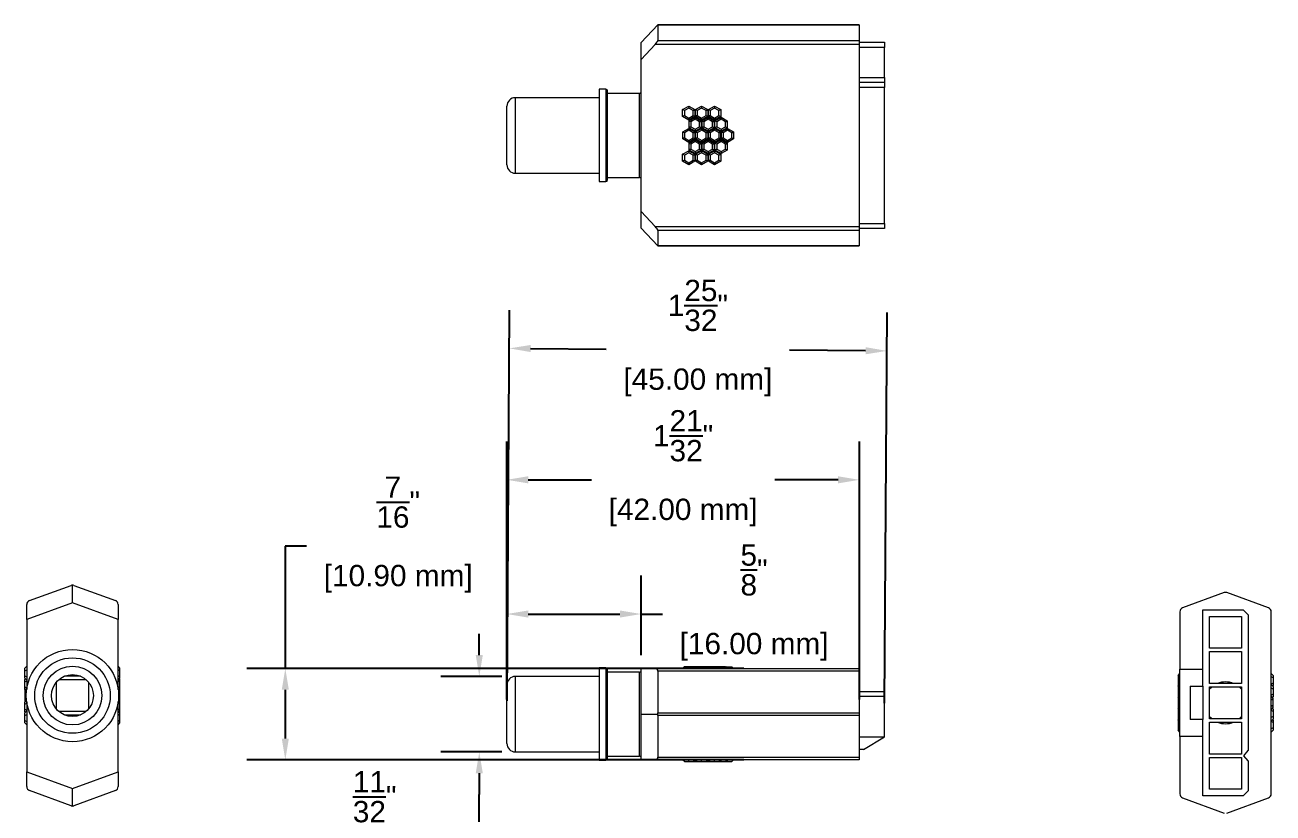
# Model space of a CAD drawing. Header units: inches. Extents: x -0.3 to 5.56, y 1.13 to 7.07.
# Drawn here: x -0.3 to 5.56, y 3.37 to 7.07 of the extents above; entities that cross this region are included whole.
import ezdxf

# ---------------------------------------------------------------- set-up
doc = ezdxf.new("R2010")
doc.units = ezdxf.units.IN
doc.header["$MEASUREMENT"] = 0
doc.layers.get('Defpoints').update_dxf_attribs({"color": 1})
doc.styles.get("Standard").update_dxf_attribs({"font": 'Arial.ttf'})
doc.dimstyles.new('.1 DIM', dxfattribs={"dimscale": 0, "dimtxt": 0.1, "dimasz": 0.1, "dimexe": 0.18, "dimexo": 0.0625, "dimgap": 0.09, "dimtad": 0, "dimtih": 1, "dimtoh": 1, "dimdec": 5, "dimzin": 0, "dimdsep": 46, "dimlunit": 4, "dimtxsty": 'Standard', "dimcen": 0.09, "dimadec": 0, "dimazin": 0, "dimtfac": 1, "dimtdec": 5, "dimtofl": 0, "dimtmove": 0, "dimatfit": 3, "dimfxl": 1, "dimtolj": 1, "dimtzin": 0, "dimarcsym": 0})

# ---------------------------------------------------------------- blocks, each defined once
blk = doc.blocks.new('*D18')
at = {"layer": 'Defpoints', "color": 0, "lineweight": -2, "transparency": 16777216}
for p, q in [((1.9646, 3.901), (1.9768, 5.7349)), ((3.7362, 3.8892), (3.7484, 5.7231)), ((2.0756, 5.5542), (2.4305, 5.5519)), ((3.6472, 5.5437), (3.2899, 5.5461))]:
    blk.add_line(p, q, dxfattribs=at)
at = {"layer": 'Defpoints', "color": 0, "transparency": 16777216}
for p in [(3.7472, 5.5431), (1.9641, 3.8385), (3.7358, 3.8267)]:
    blk.add_point(p, dxfattribs=at)
for points in [[(2.0757, 5.5709), (2.0755, 5.5376), (1.9756, 5.5549)], [(3.6473, 5.5604), (3.6471, 5.5271), (3.7472, 5.5431)]]:
    blk.add_solid(points, dxfattribs=at)
at = {"layer": 'Defpoints', "color": 0, "transparency": 16777216, "char_height": 0.1, "attachment_point": 5}
for s, insert in [('\\A1;1{\\H1x;\\S25/32;}"', (2.8602, 5.7566)), ('\\A1;[45.00 mm]', (2.8602, 5.3954))]:
    blk.add_mtext(s, dxfattribs=dict(at, insert=insert))
blk = doc.blocks.new('*D19')
at = {"layer": 'Defpoints', "color": 0, "lineweight": -2, "transparency": 16777216}
for p, q in [((1.9641, 3.9078), (1.9641, 5.1181)), ((3.6177, 3.9078), (3.6177, 5.1181)), ((2.0641, 4.9381), (2.3612, 4.9381)), ((3.5177, 4.9381), (3.2206, 4.9381))]:
    blk.add_line(p, q, dxfattribs=at)
at = {"layer": 'Defpoints', "color": 0, "transparency": 16777216}
for p in [(1.9641, 4.9381), (1.9641, 3.8453), (3.6177, 3.8453)]:
    blk.add_point(p, dxfattribs=at)
for points in [[(2.0641, 4.9548), (2.0641, 4.9214), (1.9641, 4.9381)], [(3.5177, 4.9548), (3.5177, 4.9214), (3.6177, 4.9381)]]:
    blk.add_solid(points, dxfattribs=at)
at = {"layer": 'Defpoints', "color": 0, "transparency": 16777216, "char_height": 0.1, "attachment_point": 5}
for s, insert in [('\\A1;1{\\H1x;\\S21/32;}"', (2.7909, 5.1451)), ('\\A1;[42.00 mm]', (2.7909, 4.7845))]:
    blk.add_mtext(s, dxfattribs=dict(at, insert=insert))
blk = doc.blocks.new('*D20')
at = {"layer": 'Defpoints', "color": 0, "lineweight": -2, "transparency": 16777216}
for p, q in [((1.9641, 4.1156), (1.9641, 4.4883)), ((2.5941, 4.1156), (2.5941, 4.4883)), ((2.0641, 4.3083), (2.4941, 4.3083)), ((2.5941, 4.3083), (2.6941, 4.3083))]:
    blk.add_line(p, q, dxfattribs=at)
at = {"layer": 'Defpoints', "color": 0, "transparency": 16777216}
for p in [(1.9641, 4.3083), (1.9641, 4.0531), (2.5941, 4.0531)]:
    blk.add_point(p, dxfattribs=at)
for points in [[(2.0641, 4.325), (2.0641, 4.2916), (1.9641, 4.3083)], [(2.4941, 4.325), (2.4941, 4.2916), (2.5941, 4.3083)]]:
    blk.add_solid(points, dxfattribs=at)
at = {"layer": 'Defpoints', "color": 0, "transparency": 16777216, "char_height": 0.1, "attachment_point": 5}
for s, insert in [('\\A1;{\\H1x;\\S5/8;}"', (3.1238, 4.5152)), ('\\A1;[16.00 mm]', (3.1238, 4.1546))]:
    blk.add_mtext(s, dxfattribs=dict(at, insert=insert))
blk = doc.blocks.new('*D21')
at = {"layer": 'Defpoints', "color": 0, "lineweight": -2, "transparency": 16777216}
for p, q in [((1.0244, 4.6274), (0.9244, 4.6274)), ((0.9244, 4.6274), (0.9244, 4.0531)), ((3.0763, 4.0531), (0.7444, 4.0531)), ((0.9244, 3.9531), (0.9244, 3.7239)), ((3.0763, 3.6239), (0.7444, 3.6239))]:
    blk.add_line(p, q, dxfattribs=at)
at = {"layer": 'Defpoints', "color": 0, "transparency": 16777216}
for p in [(3.1388, 4.0531), (0.9244, 3.6239), (3.1388, 3.6239)]:
    blk.add_point(p, dxfattribs=at)
for points in [[(0.9077, 3.9531), (0.941, 3.9531), (0.9244, 4.0531)], [(0.9077, 3.7239), (0.941, 3.7239), (0.9244, 3.6239)]]:
    blk.add_solid(points, dxfattribs=at)
at = {"layer": 'Defpoints', "color": 0, "transparency": 16777216, "char_height": 0.1, "attachment_point": 5}
for s, insert in [('\\A1;{\\H1x;\\S7/16;}"', (1.4541, 4.8336)), ('\\A1;[10.90 mm]', (1.4541, 4.4737))]:
    blk.add_mtext(s, dxfattribs=dict(at, insert=insert))
blk = doc.blocks.new('*D22')
at = {"layer": 'Defpoints', "color": 0, "lineweight": -2, "transparency": 16777216}
for p, q in [((1.8345, 4.1157), (1.8345, 4.2157)), ((1.941, 4.0157), (1.6545, 4.0157)), ((1.941, 3.6613), (1.6545, 3.6613)), ((1.8345, 3.5613), (1.8345, 3.4613)), ((1.8345, 3.2441), (1.8345, 3.4613)), ((1.7345, 3.2441), (1.8345, 3.2441))]:
    blk.add_line(p, q, dxfattribs=at)
at = {"layer": 'Defpoints', "color": 0, "transparency": 16777216}
for p in [(2.0035, 4.0157), (1.8345, 3.6613), (2.0035, 3.6613)]:
    blk.add_point(p, dxfattribs=at)
for points in [[(1.8178, 4.1157), (1.8512, 4.1157), (1.8345, 4.0157)], [(1.8178, 3.5613), (1.8512, 3.5613), (1.8345, 3.6613)]]:
    blk.add_solid(points, dxfattribs=at)
at = {"layer": 'Defpoints', "color": 0, "transparency": 16777216, "char_height": 0.1, "attachment_point": 5}
for s, insert in [('\\A1;{\\H1x;\\S11/32;}"', (1.3437, 3.451)), ('\\A1;[9.00 mm]', (1.3437, 3.0904))]:
    blk.add_mtext(s, dxfattribs=dict(at, insert=insert))

msp = doc.modelspace()

# ---------------------------------------------------------------- linework, layer by layer
at = {"color": 7, "linetype": 'Continuous', "lineweight": 15}
for p, q in [((2.671597, 7.072673), (2.594062, 6.990082)), ((3.617682, 7.072673), (2.671597, 7.072673)), ((2.672802, 7.071468), (2.672802, 6.999952)), ((3.617682, 7.071468), (2.672802, 7.071468)), ((3.617682, 7.072673), (3.617682, 7.071468)), ((3.617682, 7.071468), (3.617682, 6.999952)), ((2.594062, 6.911342), (2.594062, 6.990082)), ((2.659898, 6.981472), (2.594062, 6.911342)), ((3.617682, 6.981472), (2.659898, 6.981472)), ((2.672802, 6.999952), (3.617682, 6.999952)), ((3.617682, 6.999952), (3.617682, 6.981472)), ((3.617682, 6.99128), (3.735792, 6.99128)), ((3.617682, 6.981472), (3.617682, 6.127073)), ((3.735792, 6.99128), (3.735792, 6.967658)), ((2.594062, 6.197203), (2.594062, 6.911342)), ((3.735792, 6.967658), (3.617682, 6.967658)), ((3.735792, 6.825926), (3.735792, 6.967658)), ((3.617682, 6.825926), (3.735792, 6.825926)), ((3.735792, 6.802304), (3.617682, 6.802304)), ((3.735792, 6.825926), (3.735792, 6.802304)), ((3.735792, 6.802304), (3.735792, 6.778682)), ((2.428708, 6.770808), (2.397212, 6.770808)), ((2.397212, 6.770808), (2.397212, 6.337738)), ((2.586188, 6.751123), (2.436582, 6.751123)), ((3.735792, 6.778682), (3.617682, 6.778682)), ((3.735792, 6.140888), (3.735792, 6.778682)), ((1.964142, 6.416478), (1.964142, 6.692068)), ((2.397212, 6.731438), (2.003512, 6.731438)), ((2.788634, 6.67554), (2.817289, 6.692084)), ((2.817289, 6.682635), (2.796817, 6.670816)), ((2.817289, 6.692084), (2.817289, 6.682635)), ((2.817289, 6.692084), (2.845943, 6.67554)), ((2.83776, 6.670816), (2.817289, 6.682635)), ((2.849264, 6.67554), (2.877918, 6.692084)), ((2.877918, 6.682635), (2.857447, 6.670816)), ((2.877918, 6.692084), (2.877918, 6.682635)), ((2.877918, 6.692084), (2.906572, 6.67554)), ((2.89839, 6.670816), (2.877918, 6.682635)), ((2.909894, 6.67554), (2.938548, 6.692084)), ((2.938548, 6.682635), (2.918077, 6.670816)), ((2.938548, 6.692084), (2.938548, 6.682635)), ((2.938548, 6.692084), (2.967202, 6.67554)), ((2.959019, 6.670816), (2.938548, 6.682635)), ((2.796817, 6.670816), (2.788634, 6.67554)), ((2.788634, 6.642453), (2.788634, 6.67554)), ((2.796817, 6.647178), (2.788634, 6.642453)), ((2.817289, 6.62591), (2.788634, 6.642453)), ((2.796817, 6.670816), (2.796817, 6.647178)), ((2.796817, 6.647178), (2.817289, 6.635359)), ((2.817289, 6.635359), (2.83776, 6.647178)), ((2.845943, 6.642453), (2.817289, 6.62591)), ((2.817289, 6.635359), (2.817289, 6.62591)), ((2.818964, 6.623196), (2.847648, 6.639757)), ((2.827212, 6.618434), (2.818964, 6.623196)), ((2.818964, 6.590074), (2.818964, 6.623196)), ((2.847648, 6.630233), (2.827212, 6.618434)), ((2.827212, 6.618434), (2.827212, 6.594836)), ((2.83776, 6.670816), (2.845943, 6.67554)), ((2.83776, 6.647178), (2.83776, 6.670816)), ((2.83776, 6.647178), (2.845943, 6.642453)), ((2.845943, 6.67554), (2.845943, 6.642453)), ((2.847648, 6.639757), (2.847648, 6.630233)), ((2.847648, 6.639757), (2.876333, 6.623196)), ((2.868085, 6.618434), (2.847648, 6.630233)), ((2.857447, 6.670816), (2.849264, 6.67554)), ((2.849264, 6.642453), (2.849264, 6.67554)), ((2.857447, 6.647178), (2.849264, 6.642453)), ((2.877918, 6.62591), (2.849264, 6.642453)), ((2.857447, 6.670816), (2.857447, 6.647178)), ((2.857447, 6.647178), (2.877918, 6.635359)), ((2.868085, 6.618434), (2.876333, 6.623196)), ((2.868085, 6.594836), (2.868085, 6.618434)), ((2.876333, 6.623196), (2.876333, 6.590074)), ((2.877918, 6.635359), (2.89839, 6.647178)), ((2.906572, 6.642453), (2.877918, 6.62591)), ((2.877918, 6.635359), (2.877918, 6.62591)), ((2.879594, 6.623196), (2.908278, 6.639757)), ((2.887841, 6.618434), (2.879594, 6.623196)), ((2.879594, 6.590074), (2.879594, 6.623196)), ((2.908278, 6.630233), (2.887841, 6.618434)), ((2.887841, 6.618434), (2.887841, 6.594836)), ((2.89839, 6.670816), (2.906572, 6.67554)), ((2.89839, 6.647178), (2.89839, 6.670816)), ((2.89839, 6.647178), (2.906572, 6.642453)), ((2.906572, 6.67554), (2.906572, 6.642453)), ((2.908278, 6.639757), (2.908278, 6.630233)), ((2.908278, 6.639757), (2.936963, 6.623196)), ((2.928715, 6.618434), (2.908278, 6.630233)), ((2.918077, 6.670816), (2.909894, 6.67554)), ((2.909894, 6.642453), (2.909894, 6.67554)), ((2.918077, 6.647178), (2.909894, 6.642453)), ((2.938548, 6.62591), (2.909894, 6.642453)), ((2.918077, 6.670816), (2.918077, 6.647178)), ((2.918077, 6.647178), (2.938548, 6.635359)), ((2.928715, 6.618434), (2.936963, 6.623196)), ((2.928715, 6.594836), (2.928715, 6.618434)), ((2.936963, 6.623196), (2.936963, 6.590074)), ((2.938548, 6.635359), (2.959019, 6.647178)), ((2.967202, 6.642453), (2.938548, 6.62591)), ((2.938548, 6.635359), (2.938548, 6.62591)), ((2.940224, 6.623196), (2.968908, 6.639757)), ((2.948471, 6.618434), (2.940224, 6.623196)), ((2.940224, 6.590074), (2.940224, 6.623196)), ((2.968908, 6.630233), (2.948471, 6.618434)), ((2.948471, 6.618434), (2.948471, 6.594836)), ((2.959019, 6.670816), (2.967202, 6.67554)), ((2.959019, 6.647178), (2.959019, 6.670816)), ((2.959019, 6.647178), (2.967202, 6.642453)), ((2.967202, 6.67554), (2.967202, 6.642453)), ((2.968908, 6.639757), (2.968908, 6.630233)), ((2.968908, 6.639757), (2.997592, 6.623196)), ((2.989345, 6.618434), (2.968908, 6.630233)), ((2.989345, 6.618434), (2.997592, 6.623196)), ((2.989345, 6.594836), (2.989345, 6.618434)), ((2.997592, 6.623196), (2.997592, 6.590074)), ((2.788892, 6.570703), (2.81735, 6.587133)), ((2.796654, 6.566222), (2.788892, 6.570703)), ((2.788892, 6.537843), (2.788892, 6.570703)), ((2.81735, 6.57817), (2.796654, 6.566222)), ((2.796654, 6.566222), (2.796654, 6.542324)), ((2.81735, 6.587133), (2.81735, 6.57817)), ((2.81735, 6.587133), (2.845808, 6.570703)), ((2.838046, 6.566222), (2.81735, 6.57817)), ((2.827212, 6.594836), (2.818964, 6.590074)), ((2.847648, 6.573513), (2.818964, 6.590074)), ((2.827212, 6.594836), (2.847648, 6.583037)), ((2.838046, 6.566222), (2.845808, 6.570703)), ((2.838046, 6.542324), (2.838046, 6.566222)), ((2.845808, 6.570703), (2.845808, 6.537843)), ((2.847648, 6.583037), (2.868085, 6.594836)), ((2.876333, 6.590074), (2.847648, 6.573513)), ((2.847648, 6.583037), (2.847648, 6.573513)), ((2.849522, 6.570703), (2.877979, 6.587133)), ((2.857284, 6.566222), (2.849522, 6.570703)), ((2.849522, 6.537843), (2.849522, 6.570703)), ((2.877979, 6.57817), (2.857284, 6.566222)), ((2.857284, 6.566222), (2.857284, 6.542324)), ((2.868085, 6.594836), (2.876333, 6.590074)), ((2.877979, 6.587133), (2.877979, 6.57817)), ((2.877979, 6.587133), (2.906437, 6.570703)), ((2.898675, 6.566222), (2.877979, 6.57817)), ((2.887841, 6.594836), (2.879594, 6.590074)), ((2.908278, 6.573513), (2.879594, 6.590074)), ((2.887841, 6.594836), (2.908278, 6.583037)), ((2.898675, 6.566222), (2.906437, 6.570703)), ((2.898675, 6.542324), (2.898675, 6.566222)), ((2.906437, 6.570703), (2.906437, 6.537843)), ((2.908278, 6.583037), (2.928715, 6.594836)), ((2.936963, 6.590074), (2.908278, 6.573513)), ((2.908278, 6.583037), (2.908278, 6.573513)), ((2.910151, 6.570703), (2.938609, 6.587133)), ((2.917913, 6.566222), (2.910151, 6.570703)), ((2.910151, 6.537843), (2.910151, 6.570703)), ((2.938609, 6.57817), (2.917913, 6.566222)), ((2.917913, 6.566222), (2.917913, 6.542324)), ((2.928715, 6.594836), (2.936963, 6.590074)), ((2.938609, 6.587133), (2.938609, 6.57817)), ((2.938609, 6.587133), (2.967067, 6.570703)), ((2.959305, 6.566222), (2.938609, 6.57817)), ((2.948471, 6.594836), (2.940224, 6.590074)), ((2.968908, 6.573513), (2.940224, 6.590074)), ((2.948471, 6.594836), (2.968908, 6.583037)), ((2.959305, 6.566222), (2.967067, 6.570703)), ((2.959305, 6.542324), (2.959305, 6.566222)), ((2.967067, 6.570703), (2.967067, 6.537843)), ((2.968908, 6.583037), (2.989345, 6.594836)), ((2.997592, 6.590074), (2.968908, 6.573513)), ((2.968908, 6.583037), (2.968908, 6.573513)), ((2.970781, 6.570703), (2.999239, 6.587133)), ((2.978543, 6.566222), (2.970781, 6.570703)), ((2.970781, 6.537843), (2.970781, 6.570703)), ((2.999239, 6.57817), (2.978543, 6.566222)), ((2.978543, 6.566222), (2.978543, 6.542324)), ((2.989345, 6.594836), (2.997592, 6.590074)), ((2.999239, 6.587133), (2.999239, 6.57817)), ((2.999239, 6.587133), (3.027697, 6.570703)), ((3.019935, 6.566222), (2.999239, 6.57817)), ((3.019935, 6.566222), (3.027697, 6.570703)), ((3.019935, 6.542324), (3.019935, 6.566222)), ((3.027697, 6.570703), (3.027697, 6.537843)), ((2.796654, 6.542324), (2.788892, 6.537843)), ((2.81735, 6.521412), (2.788892, 6.537843)), ((2.796654, 6.542324), (2.81735, 6.530375)), ((2.81735, 6.530375), (2.838046, 6.542324)), ((2.845808, 6.537843), (2.81735, 6.521412)), ((2.81735, 6.530375), (2.81735, 6.521412)), ((2.818964, 6.518472), (2.847648, 6.535032)), ((2.827212, 6.51371), (2.818964, 6.518472)), ((2.818964, 6.48535), (2.818964, 6.518472)), ((2.847648, 6.525509), (2.827212, 6.51371)), ((2.827212, 6.51371), (2.827212, 6.490111)), ((2.838046, 6.542324), (2.845808, 6.537843)), ((2.847648, 6.535032), (2.847648, 6.525509)), ((2.847648, 6.535032), (2.876333, 6.518472)), ((2.868085, 6.51371), (2.847648, 6.525509)), ((2.857284, 6.542324), (2.849522, 6.537843)), ((2.877979, 6.521412), (2.849522, 6.537843)), ((2.857284, 6.542324), (2.877979, 6.530375)), ((2.868085, 6.51371), (2.876333, 6.518472)), ((2.868085, 6.490111), (2.868085, 6.51371)), ((2.876333, 6.518472), (2.876333, 6.48535)), ((2.877979, 6.530375), (2.898675, 6.542324)), ((2.906437, 6.537843), (2.877979, 6.521412)), ((2.877979, 6.530375), (2.877979, 6.521412)), ((2.879594, 6.518472), (2.908278, 6.535032)), ((2.887841, 6.51371), (2.879594, 6.518472)), ((2.879594, 6.48535), (2.879594, 6.518472)), ((2.908278, 6.525509), (2.887841, 6.51371)), ((2.887841, 6.51371), (2.887841, 6.490111)), ((2.898675, 6.542324), (2.906437, 6.537843)), ((2.908278, 6.535032), (2.908278, 6.525509)), ((2.908278, 6.535032), (2.936963, 6.518472)), ((2.928715, 6.51371), (2.908278, 6.525509)), ((2.917913, 6.542324), (2.910151, 6.537843)), ((2.938609, 6.521412), (2.910151, 6.537843)), ((2.917913, 6.542324), (2.938609, 6.530375)), ((2.928715, 6.51371), (2.936963, 6.518472)), ((2.928715, 6.490111), (2.928715, 6.51371)), ((2.936963, 6.518472), (2.936963, 6.48535)), ((2.938609, 6.530375), (2.959305, 6.542324)), ((2.967067, 6.537843), (2.938609, 6.521412)), ((2.938609, 6.530375), (2.938609, 6.521412)), ((2.940224, 6.518472), (2.968908, 6.535032)), ((2.948471, 6.51371), (2.940224, 6.518472)), ((2.940224, 6.48535), (2.940224, 6.518472)), ((2.968908, 6.525509), (2.948471, 6.51371)), ((2.948471, 6.51371), (2.948471, 6.490111)), ((2.959305, 6.542324), (2.967067, 6.537843)), ((2.968908, 6.535032), (2.968908, 6.525509)), ((2.968908, 6.535032), (2.997592, 6.518472)), ((2.989345, 6.51371), (2.968908, 6.525509)), ((2.978543, 6.542324), (2.970781, 6.537843)), ((2.999239, 6.521412), (2.970781, 6.537843)), ((2.978543, 6.542324), (2.999239, 6.530375)), ((2.989345, 6.51371), (2.997592, 6.518472)), ((2.989345, 6.490111), (2.989345, 6.51371)), ((2.997592, 6.518472), (2.997592, 6.48535)), ((2.999239, 6.530375), (3.019935, 6.542324)), ((3.027697, 6.537843), (2.999239, 6.521412)), ((2.999239, 6.530375), (2.999239, 6.521412)), ((3.019935, 6.542324), (3.027697, 6.537843)), ((2.788634, 6.466092), (2.817289, 6.482636)), ((2.796817, 6.461368), (2.788634, 6.466092)), ((2.788634, 6.433005), (2.788634, 6.466092)), ((2.817289, 6.473187), (2.796817, 6.461368)), ((2.796817, 6.461368), (2.796817, 6.437729)), ((2.817289, 6.482636), (2.817289, 6.473187)), ((2.817289, 6.482636), (2.845943, 6.466092)), ((2.83776, 6.461368), (2.817289, 6.473187)), ((2.827212, 6.490111), (2.818964, 6.48535)), ((2.847648, 6.468789), (2.818964, 6.48535)), ((2.827212, 6.490111), (2.847648, 6.478312)), ((2.83776, 6.461368), (2.845943, 6.466092)), ((2.83776, 6.437729), (2.83776, 6.461368)), ((2.845943, 6.466092), (2.845943, 6.433005)), ((2.847648, 6.478312), (2.868085, 6.490111)), ((2.876333, 6.48535), (2.847648, 6.468789)), ((2.847648, 6.478312), (2.847648, 6.468789)), ((2.849264, 6.466092), (2.877918, 6.482636)), ((2.857447, 6.461368), (2.849264, 6.466092)), ((2.849264, 6.433005), (2.849264, 6.466092)), ((2.877918, 6.473187), (2.857447, 6.461368)), ((2.857447, 6.461368), (2.857447, 6.437729)), ((2.868085, 6.490111), (2.876333, 6.48535)), ((2.877918, 6.482636), (2.877918, 6.473187)), ((2.877918, 6.482636), (2.906572, 6.466092)), ((2.89839, 6.461368), (2.877918, 6.473187)), ((2.887841, 6.490111), (2.879594, 6.48535)), ((2.908278, 6.468789), (2.879594, 6.48535)), ((2.887841, 6.490111), (2.908278, 6.478312)), ((2.89839, 6.461368), (2.906572, 6.466092)), ((2.89839, 6.437729), (2.89839, 6.461368)), ((2.906572, 6.466092), (2.906572, 6.433005)), ((2.908278, 6.478312), (2.928715, 6.490111)), ((2.936963, 6.48535), (2.908278, 6.468789)), ((2.908278, 6.478312), (2.908278, 6.468789)), ((2.909894, 6.466092), (2.938548, 6.482636)), ((2.918077, 6.461368), (2.909894, 6.466092)), ((2.909894, 6.433005), (2.909894, 6.466092)), ((2.938548, 6.473187), (2.918077, 6.461368)), ((2.918077, 6.461368), (2.918077, 6.437729)), ((2.928715, 6.490111), (2.936963, 6.48535)), ((2.938548, 6.482636), (2.938548, 6.473187)), ((2.938548, 6.482636), (2.967202, 6.466092)), ((2.959019, 6.461368), (2.938548, 6.473187)), ((2.948471, 6.490111), (2.940224, 6.48535)), ((2.968908, 6.468789), (2.940224, 6.48535)), ((2.948471, 6.490111), (2.968908, 6.478312)), ((2.959019, 6.461368), (2.967202, 6.466092)), ((2.959019, 6.437729), (2.959019, 6.461368)), ((2.967202, 6.466092), (2.967202, 6.433005)), ((2.968908, 6.478312), (2.989345, 6.490111)), ((2.997592, 6.48535), (2.968908, 6.468789)), ((2.968908, 6.478312), (2.968908, 6.468789)), ((2.989345, 6.490111), (2.997592, 6.48535)), ((2.796817, 6.437729), (2.788634, 6.433005)), ((2.817289, 6.416462), (2.788634, 6.433005)), ((2.796817, 6.437729), (2.817289, 6.42591)), ((2.817289, 6.42591), (2.83776, 6.437729)), ((2.845943, 6.433005), (2.817289, 6.416462)), ((2.817289, 6.42591), (2.817289, 6.416462)), ((2.83776, 6.437729), (2.845943, 6.433005)), ((2.857447, 6.437729), (2.849264, 6.433005)), ((2.877918, 6.416462), (2.849264, 6.433005)), ((2.857447, 6.437729), (2.877918, 6.42591)), ((2.877918, 6.42591), (2.89839, 6.437729)), ((2.906572, 6.433005), (2.877918, 6.416462)), ((2.877918, 6.42591), (2.877918, 6.416462)), ((2.89839, 6.437729), (2.906572, 6.433005)), ((2.918077, 6.437729), (2.909894, 6.433005)), ((2.938548, 6.416462), (2.909894, 6.433005)), ((2.918077, 6.437729), (2.938548, 6.42591)), ((2.938548, 6.42591), (2.959019, 6.437729)), ((2.967202, 6.433005), (2.938548, 6.416462)), ((2.938548, 6.42591), (2.938548, 6.416462)), ((2.959019, 6.437729), (2.967202, 6.433005)), ((2.003512, 6.377108), (2.397212, 6.377108)), ((2.397212, 6.337738), (2.428708, 6.337738)), ((2.436582, 6.357423), (2.586188, 6.357423)), ((2.594062, 6.118463), (2.594062, 6.197203)), ((2.594062, 6.197203), (2.659898, 6.127073)), ((2.594062, 6.118463), (2.671597, 6.035872)), ((2.659898, 6.127073), (3.617682, 6.127073)), ((2.672802, 6.108594), (2.672802, 6.037077)), ((3.617682, 6.108594), (2.672802, 6.108594)), ((3.617682, 6.140888), (3.735792, 6.140888)), ((3.617682, 6.127073), (3.617682, 6.108594)), ((3.735792, 6.117266), (3.617682, 6.117266)), ((3.617682, 6.108594), (3.617682, 6.037077)), ((3.735792, 6.140888), (3.735792, 6.117266)), ((2.671597, 6.035872), (3.617682, 6.035872)), ((2.672802, 6.037077), (3.617682, 6.037077)), ((3.617682, 6.037077), (3.617682, 6.035872)), ((-0.275967, 4.371241), (-0.081085, 4.442757)), ((-0.074304, 4.361372), (-0.074304, 4.443962)), ((-0.067522, 4.442757), (0.127359, 4.371241)), ((5.329173, 4.408723), (5.134292, 4.337207)), ((5.537618, 4.337207), (5.342736, 4.408723)), ((-0.074304, 4.361372), (-0.28887, 4.282631)), ((-0.28887, 4.282631), (-0.28887, 4.352761)), ((0.140263, 4.282631), (-0.074304, 4.361372)), ((0.140263, 4.352761), (0.140263, 4.282631)), ((-0.28887, 4.282631), (-0.28887, 3.954693)), ((0.140263, 3.954693), (0.140263, 4.282631)), ((5.121388, 4.318727), (5.121388, 4.049008)), ((5.229656, 4.328535), (5.418632, 4.328535)), ((5.229656, 3.970268), (5.229656, 4.328535)), ((5.261152, 4.297039), (5.410758, 4.297039)), ((5.261152, 4.147433), (5.261152, 4.297039)), ((5.410758, 4.297039), (5.410758, 4.147433)), ((5.442254, 4.304913), (5.418632, 4.328535)), ((5.442254, 4.304913), (5.442254, 3.667119)), ((5.550521, 3.464328), (5.550521, 4.318727)), ((5.410758, 4.147433), (5.261152, 4.147433)), ((5.261152, 4.131685), (5.410758, 4.131685)), ((5.261152, 3.982079), (5.261152, 4.131685)), ((5.410758, 4.131685), (5.410758, 3.982079)), ((-0.297053, 4.053924), (-0.28887, 4.063373)), ((-0.297053, 4.042105), (-0.297053, 4.053924)), ((-0.297053, 4.042105), (-0.28887, 4.04683)), ((-0.297053, 4.018467), (-0.297053, 4.042105)), ((0.148446, 4.053924), (0.140263, 4.063373)), ((0.148446, 4.042105), (0.140263, 4.04683)), ((0.148446, 4.042105), (0.148446, 4.053924)), ((0.148446, 4.018467), (0.148446, 4.042105)), ((2.428708, 4.055042), (2.397212, 4.055042)), ((2.397212, 4.055042), (2.397212, 3.621972)), ((2.594062, 3.838507), (2.594062, 4.053073)), ((2.594062, 4.053073), (2.659898, 4.053073)), ((2.659898, 4.053073), (3.617682, 4.053073)), ((2.796817, 4.061256), (2.788634, 4.053073)), ((2.796817, 4.061256), (2.817289, 4.061256)), ((2.817289, 4.061256), (2.817289, 4.053073)), ((2.817289, 4.061256), (2.83776, 4.061256)), ((2.827212, 4.061321), (2.827147, 4.061256)), ((2.827212, 4.061321), (2.847648, 4.061321)), ((2.83776, 4.061256), (2.845943, 4.053073)), ((2.847648, 4.061321), (2.847648, 4.053073)), ((2.847648, 4.061321), (2.868085, 4.061321)), ((2.857447, 4.061256), (2.849264, 4.053073)), ((2.857447, 4.061256), (2.877918, 4.061256)), ((2.868085, 4.061321), (2.86815, 4.061256)), ((2.877918, 4.061256), (2.877918, 4.053073)), ((2.877918, 4.061256), (2.89839, 4.061256)), ((2.887841, 4.061321), (2.887777, 4.061256)), ((2.887841, 4.061321), (2.908278, 4.061321)), ((2.89839, 4.061256), (2.906572, 4.053073)), ((2.908278, 4.061321), (2.908278, 4.053073)), ((2.908278, 4.061321), (2.928715, 4.061321)), ((2.918077, 4.061256), (2.909894, 4.053073)), ((2.918077, 4.061256), (2.938548, 4.061256)), ((2.928715, 4.061321), (2.92878, 4.061256)), ((2.938548, 4.061256), (2.938548, 4.053073)), ((2.938548, 4.061256), (2.959019, 4.061256)), ((2.948471, 4.061321), (2.948407, 4.061256)), ((2.948471, 4.061321), (2.968908, 4.061321)), ((2.959019, 4.061256), (2.967202, 4.053073)), ((2.968908, 4.061321), (2.968908, 4.053073)), ((2.968908, 4.061321), (2.989345, 4.061321)), ((2.989345, 4.061321), (2.997592, 4.053073)), ((2.989831, 4.060835), (2.999239, 4.060835)), ((2.999239, 4.060835), (2.999239, 4.053073)), ((2.999239, 4.060835), (3.019935, 4.060835)), ((3.019935, 4.060835), (3.027697, 4.053073)), ((3.617682, 4.053073), (3.617682, 4.04017)), ((5.121388, 4.049008), (5.229656, 4.049008)), ((5.121388, 3.734048), (5.121388, 4.049008)), ((-0.297118, 4.001522), (-0.294866, 4.004123)), ((-0.297118, 3.989723), (-0.297118, 4.001522)), ((-0.297118, 3.989723), (-0.28887, 3.994485)), ((-0.297118, 3.966125), (-0.297118, 3.989723)), ((-0.297053, 4.018467), (-0.28887, 4.013743)), ((-0.297053, 4.006648), (-0.297053, 4.018467)), ((-0.28887, 3.997199), (-0.297053, 4.006648)), ((-0.149107, 3.861936), (-0.149107, 3.989188)), ((-0.13793, 4.000365), (-0.010677, 4.000365)), ((-0.0363, 4.016113), (-0.112308, 4.016113)), ((0.000499, 3.989188), (0.000499, 3.861936)), ((0.148446, 4.018467), (0.140263, 4.013743)), ((0.140263, 3.997199), (0.148446, 4.006648)), ((0.14851, 3.989723), (0.140263, 3.994485)), ((0.14851, 4.001522), (0.146258, 4.004123)), ((0.148446, 4.006648), (0.148446, 4.018467)), ((0.14851, 3.989723), (0.14851, 4.001522)), ((0.14851, 3.966125), (0.14851, 3.989723)), ((2.397212, 4.015672), (2.003512, 4.015672)), ((2.586188, 4.035357), (2.436582, 4.035357)), ((2.672802, 4.04017), (2.672802, 3.845289)), ((3.617682, 4.04017), (2.672802, 4.04017)), ((3.617682, 4.04017), (3.617682, 3.845289)), ((5.113205, 4.01989), (5.121388, 4.029339)), ((5.113205, 4.01989), (5.113205, 4.008071)), ((5.113205, 4.008071), (5.121388, 4.012795)), ((5.113205, 4.008071), (5.113205, 3.984433)), ((5.113205, 3.984433), (5.113205, 3.972614)), ((5.113205, 3.984433), (5.121388, 3.979708)), ((5.410758, 3.982079), (5.261152, 3.982079)), ((5.558704, 4.01989), (5.550521, 4.029339)), ((5.558704, 4.008071), (5.550521, 4.012795)), ((5.558704, 3.984433), (5.550521, 3.979708)), ((5.558704, 4.01989), (5.558704, 4.008071)), ((5.558704, 4.008071), (5.558704, 3.984433)), ((5.558704, 3.984433), (5.558704, 3.972614)), ((-0.297118, 3.954326), (-0.297118, 3.966125)), ((-0.297118, 3.966125), (-0.28887, 3.961363)), ((-0.294768, 3.951612), (-0.297118, 3.954326)), ((-0.296632, 3.94946), (-0.28887, 3.958422)), ((-0.296632, 3.937511), (-0.296632, 3.94946)), ((-0.296632, 3.937511), (-0.290275, 3.941181)), ((-0.296632, 3.913613), (-0.296632, 3.937511)), ((0.14851, 3.966125), (0.140263, 3.961363)), ((0.148025, 3.94946), (0.140263, 3.958422)), ((0.148025, 3.937511), (0.141667, 3.941181)), ((0.14616, 3.951612), (0.14851, 3.954326)), ((0.148025, 3.937511), (0.148025, 3.94946)), ((0.148025, 3.913613), (0.148025, 3.937511)), ((0.14851, 3.954326), (0.14851, 3.966125)), ((1.964142, 3.700712), (1.964142, 3.976302)), ((3.617682, 3.944806), (3.735792, 3.944806)), ((3.735792, 3.944806), (3.735792, 3.921184)), ((5.113141, 3.967488), (5.121388, 3.977012)), ((5.113141, 3.967488), (5.113141, 3.955689)), ((5.113141, 3.955689), (5.121388, 3.960451)), ((5.113141, 3.955689), (5.113141, 3.932091)), ((5.113141, 3.932091), (5.121388, 3.927329)), ((5.113141, 3.932091), (5.113141, 3.920291)), ((5.115392, 3.970088), (5.113205, 3.972614)), ((5.113626, 3.915425), (5.121388, 3.924388)), ((5.170601, 3.970268), (5.170601, 3.812788)), ((5.170601, 3.970268), (5.229656, 3.970268)), ((5.229656, 3.970268), (5.229656, 3.812788)), ((5.261152, 3.966331), (5.410758, 3.966331)), ((5.261152, 3.816725), (5.261152, 3.966331)), ((5.410758, 3.966331), (5.410758, 3.816725)), ((5.558769, 3.967488), (5.550521, 3.977012)), ((5.558769, 3.955689), (5.550521, 3.960451)), ((5.558769, 3.932091), (5.550521, 3.927329)), ((5.558283, 3.915425), (5.550521, 3.924388)), ((5.556517, 3.970088), (5.558704, 3.972614)), ((5.558769, 3.967488), (5.558769, 3.955689)), ((5.558769, 3.955689), (5.558769, 3.932091)), ((5.558769, 3.932091), (5.558769, 3.920291)), ((-0.297118, 3.896798), (-0.294768, 3.899512)), ((-0.297118, 3.884999), (-0.297118, 3.896798)), ((-0.297118, 3.884999), (-0.28887, 3.889761)), ((-0.297118, 3.861401), (-0.297118, 3.884999)), ((-0.296632, 3.913613), (-0.290275, 3.909943)), ((-0.296632, 3.901664), (-0.296632, 3.913613)), ((-0.28887, 3.892702), (-0.296632, 3.901664)), ((-0.28887, 3.896431), (-0.28887, 3.568492)), ((0.140263, 3.892702), (0.148025, 3.901664)), ((0.140263, 3.568492), (0.140263, 3.896431)), ((0.14851, 3.884999), (0.140263, 3.889761)), ((0.148025, 3.913613), (0.141667, 3.909943)), ((0.14851, 3.896798), (0.14616, 3.899512)), ((0.148025, 3.901664), (0.148025, 3.913613)), ((0.14851, 3.884999), (0.14851, 3.896798)), ((0.14851, 3.861401), (0.14851, 3.884999)), ((3.735792, 3.921184), (3.617682, 3.921184)), ((3.735792, 3.732208), (3.735792, 3.921184)), ((5.115491, 3.917578), (5.113141, 3.920291)), ((5.113141, 3.862764), (5.115491, 3.865477)), ((5.113626, 3.915425), (5.113626, 3.903477)), ((5.113626, 3.903477), (5.121388, 3.907958)), ((5.113626, 3.903477), (5.113626, 3.879579)), ((5.113626, 3.879579), (5.121388, 3.875098)), ((5.113626, 3.879579), (5.113626, 3.86763)), ((5.121388, 3.858667), (5.113626, 3.86763)), ((5.558283, 3.903477), (5.550521, 3.907958)), ((5.558283, 3.879579), (5.550521, 3.875098)), ((5.550521, 3.858667), (5.558283, 3.86763)), ((5.556419, 3.917578), (5.558769, 3.920291)), ((5.558769, 3.862764), (5.556419, 3.865477)), ((5.558283, 3.915425), (5.558283, 3.903477)), ((5.558283, 3.903477), (5.558283, 3.879579)), ((5.558283, 3.879579), (5.558283, 3.86763)), ((-0.297118, 3.861401), (-0.28887, 3.856639)), ((-0.297118, 3.849602), (-0.297118, 3.861401)), ((-0.294866, 3.847001), (-0.297118, 3.849602)), ((-0.297053, 3.844476), (-0.28887, 3.853925)), ((-0.297053, 3.832657), (-0.297053, 3.844476)), ((-0.297053, 3.832657), (-0.28887, 3.837381)), ((-0.297053, 3.809019), (-0.297053, 3.832657)), ((-0.297053, 3.7972), (-0.297053, 3.809019)), ((-0.297053, 3.809019), (-0.28887, 3.804294)), ((-0.010677, 3.850759), (-0.13793, 3.850759)), ((-0.112308, 3.835011), (-0.0363, 3.835011)), ((0.14851, 3.861401), (0.140263, 3.856639)), ((0.148446, 3.844476), (0.140263, 3.853925)), ((0.148446, 3.832657), (0.140263, 3.837381)), ((0.148446, 3.809019), (0.140263, 3.804294)), ((0.146258, 3.847001), (0.14851, 3.849602)), ((0.148446, 3.832657), (0.148446, 3.844476)), ((0.148446, 3.809019), (0.148446, 3.832657)), ((0.148446, 3.7972), (0.148446, 3.809019)), ((0.14851, 3.849602), (0.14851, 3.861401)), ((2.594062, 3.838507), (2.671597, 3.838507)), ((2.594062, 3.62394), (2.594062, 3.838507)), ((2.672802, 3.845289), (3.617682, 3.845289)), ((3.617682, 3.831725), (2.672802, 3.831725)), ((2.672802, 3.831725), (2.672802, 3.636844)), ((3.617682, 3.845289), (3.617682, 3.831725)), ((3.617682, 3.831725), (3.617682, 3.636844)), ((5.113141, 3.862764), (5.113141, 3.850965)), ((5.113141, 3.850965), (5.121388, 3.855727)), ((5.113141, 3.850965), (5.113141, 3.827366)), ((5.113141, 3.827366), (5.121388, 3.822605)), ((5.113141, 3.827366), (5.113141, 3.815567)), ((5.121388, 3.806044), (5.113141, 3.815567)), ((5.113205, 3.810442), (5.115392, 3.812967)), ((5.113205, 3.810442), (5.113205, 3.798623)), ((5.229656, 3.812788), (5.170601, 3.812788)), ((5.229656, 3.454521), (5.229656, 3.812788)), ((5.410758, 3.816725), (5.261152, 3.816725)), ((5.558769, 3.850965), (5.550521, 3.855727)), ((5.558769, 3.827366), (5.550521, 3.822605)), ((5.550521, 3.806044), (5.558769, 3.815567)), ((5.558704, 3.810442), (5.556517, 3.812967)), ((5.558704, 3.810442), (5.558704, 3.798623)), ((5.558769, 3.862764), (5.558769, 3.850965)), ((5.558769, 3.850965), (5.558769, 3.827366)), ((5.558769, 3.827366), (5.558769, 3.815567)), ((-0.28887, 3.787751), (-0.297053, 3.7972)), ((0.140263, 3.787751), (0.148446, 3.7972)), ((5.113205, 3.798623), (5.121388, 3.803347)), ((5.113205, 3.798623), (5.113205, 3.774984)), ((5.113205, 3.774984), (5.113205, 3.763165)), ((5.113205, 3.774984), (5.121388, 3.77026)), ((5.121388, 3.753717), (5.113205, 3.763165)), ((5.261152, 3.800977), (5.410758, 3.800977)), ((5.261152, 3.651371), (5.261152, 3.800977)), ((5.410758, 3.800977), (5.410758, 3.651371)), ((5.558704, 3.798623), (5.550521, 3.803347)), ((5.558704, 3.774984), (5.550521, 3.77026)), ((5.550521, 3.753717), (5.558704, 3.763165)), ((5.558704, 3.798623), (5.558704, 3.774984)), ((5.558704, 3.774984), (5.558704, 3.763165)), ((3.617682, 3.732208), (3.735792, 3.732208)), ((3.637367, 3.673153), (3.735792, 3.732208)), ((5.121388, 3.734048), (5.121388, 3.464328)), ((5.229656, 3.734048), (5.121388, 3.734048)), ((2.003512, 3.661342), (2.397212, 3.661342)), ((2.436582, 3.641657), (2.586188, 3.641657)), ((2.672802, 3.636844), (3.617682, 3.636844)), ((3.637367, 3.673153), (3.617682, 3.673153)), ((3.617682, 3.636844), (3.617682, 3.62394)), ((5.410758, 3.651371), (5.261152, 3.651371)), ((5.261152, 3.635623), (5.410758, 3.635623)), ((5.261152, 3.486017), (5.261152, 3.635623)), ((5.410758, 3.635623), (5.410758, 3.486017)), ((5.422432, 3.643497), (5.442254, 3.667119)), ((5.442254, 3.619875), (5.422432, 3.643497)), ((2.397212, 3.621972), (2.428708, 3.621972)), ((2.659898, 3.62394), (2.594062, 3.62394)), ((3.617682, 3.62394), (2.659898, 3.62394)), ((2.796817, 3.615758), (2.788634, 3.62394)), ((2.796817, 3.615758), (2.817289, 3.615758)), ((2.817289, 3.615758), (2.817289, 3.62394)), ((2.817289, 3.615758), (2.83776, 3.615758)), ((2.827212, 3.615693), (2.827147, 3.615758)), ((2.827212, 3.615693), (2.847648, 3.615693)), ((2.83776, 3.615758), (2.845943, 3.62394)), ((2.847648, 3.615693), (2.847648, 3.62394)), ((2.847648, 3.615693), (2.868085, 3.615693)), ((2.857447, 3.615758), (2.849264, 3.62394)), ((2.857447, 3.615758), (2.877918, 3.615758)), ((2.868085, 3.615693), (2.86815, 3.615758)), ((2.877918, 3.615758), (2.877918, 3.62394)), ((2.877918, 3.615758), (2.89839, 3.615758)), ((2.887841, 3.615693), (2.887777, 3.615758)), ((2.887841, 3.615693), (2.908278, 3.615693)), ((2.89839, 3.615758), (2.906572, 3.62394)), ((2.908278, 3.615693), (2.908278, 3.62394)), ((2.908278, 3.615693), (2.928715, 3.615693)), ((2.918077, 3.615758), (2.909894, 3.62394)), ((2.918077, 3.615758), (2.938548, 3.615758)), ((2.928715, 3.615693), (2.92878, 3.615758)), ((2.938548, 3.615758), (2.938548, 3.62394)), ((2.938548, 3.615758), (2.959019, 3.615758)), ((2.948471, 3.615693), (2.948407, 3.615758)), ((2.948471, 3.615693), (2.968908, 3.615693)), ((2.959019, 3.615758), (2.967202, 3.62394)), ((2.968908, 3.615693), (2.968908, 3.62394)), ((2.968908, 3.615693), (2.989345, 3.615693)), ((2.989345, 3.615693), (2.997592, 3.62394)), ((2.989831, 3.616179), (2.999239, 3.616179)), ((2.999239, 3.616179), (2.999239, 3.62394)), ((2.999239, 3.616179), (3.019935, 3.616179)), ((3.019935, 3.616179), (3.027697, 3.62394)), ((5.442254, 3.619875), (5.442254, 3.478143)), ((-0.28887, 3.568492), (-0.074304, 3.489752)), ((-0.28887, 3.498363), (-0.28887, 3.568492)), ((-0.074304, 3.489752), (0.140263, 3.568492)), ((0.140263, 3.568492), (0.140263, 3.498363)), ((-0.081085, 3.408367), (-0.275967, 3.479883)), ((-0.074304, 3.407162), (-0.074304, 3.489752)), ((0.127359, 3.479883), (-0.067522, 3.408367)), ((5.410758, 3.486017), (5.261152, 3.486017)), ((5.418632, 3.454521), (5.442254, 3.478143)), ((5.134292, 3.445849), (5.329173, 3.374332)), ((5.418632, 3.454521), (5.229656, 3.454521)), ((5.342736, 3.374332), (5.537618, 3.445849))]:
    msp.add_line(p, q, dxfattribs=at)
at = {"color": 8, "linetype": 'Continuous', "lineweight": 15}
for p, q in [((2.428708, 6.770808), (2.428708, 6.558849)), ((2.586188, 6.357423), (2.586188, 6.751123)), ((2.003512, 6.731438), (2.003512, 6.377108)), ((2.428708, 6.558849), (2.428708, 6.337738)), ((2.428708, 4.055042), (2.428708, 3.621972)), ((2.003512, 4.015672), (2.003512, 3.661342)), ((2.586188, 3.641657), (2.586188, 4.035357))]:
    msp.add_line(p, q, dxfattribs=at)
at = {"color": 7, "linetype": 'Continuous', "lineweight": 15}
for radius in [0.216535, 0.177165, 0.137795, 0.098203]:
    msp.add_circle((-0.074304, 3.925562), radius, dxfattribs=at)
for centre, radius, start, end in [((2.428708, 6.762934), 0.007874, 0, 90), ((2.586188, 6.758997), 0.007874, 270, 0), ((2.003512, 6.692068), 0.03937, 90, 180), ((2.003512, 6.416478), 0.03937, 180, 270), ((2.428708, 6.345612), 0.007874, 270, 0), ((2.586188, 6.349549), 0.007874, 0, 90), ((-0.074304, 4.424277), 0.019685, 90, 110.151747), ((-0.074304, 4.424277), 0.019685, 69.848253, 90), ((5.335955, 4.390243), 0.019685, 69.848253, 110.151747), ((-0.269185, 4.352761), 0.019685, 110.151747, 180), ((0.120578, 4.352761), 0.019685, 0, 69.848253), ((5.141073, 4.318727), 0.019685, 110.151747, 180), ((5.530836, 4.318727), 0.019685, 0, 69.848253), ((2.428708, 4.047168), 0.007874, 0, 90), ((2.586188, 4.043231), 0.007874, 270, 0), ((2.003512, 3.976302), 0.03937, 90, 180), ((5.335955, 3.891528), 0.098203, 67.2322178, 112.7677822), ((5.335955, 3.891528), 0.098203, 130.3840226, 139.6159774), ((5.335955, 3.891528), 0.098203, 40.3840226, 49.6159774), ((5.335955, 3.891528), 0.098203, 220.3840226, 229.6159774), ((5.335955, 3.891528), 0.098203, 310.3840226, 319.6159774), ((5.335955, 3.891528), 0.098203, 247.2322178, 292.7677822), ((2.003512, 3.700712), 0.03937, 180, 270), ((2.586188, 3.633783), 0.007874, 0, 90), ((2.428708, 3.629846), 0.007874, 270, 0), ((-0.269185, 3.498363), 0.019685, 180, 249.848253), ((0.120578, 3.498363), 0.019685, 290.151747, 0), ((5.141073, 3.464328), 0.019685, 180, 249.848253), ((5.530836, 3.464328), 0.019685, 290.151747, 0), ((-0.074304, 3.426847), 0.019685, 249.848253, 270), ((-0.074304, 3.426847), 0.019685, 270, 290.151747)]:
    msp.add_arc(centre, radius, start, end, dxfattribs=at)
for centre, major_axis, ratio, start_param, end_param in [((2.653117, 7.052988), (0.019381, 0.019381), 0.17769272, 6.10732814, 6.45904248), ((2.653117, 6.981472), (0.019381, 0.019381), 0.17769272, 4.88824615, 6.10732814), ((2.653117, 6.127073), (-0.019381, 0.019381), 0.17769272, 3.31744982, 4.53653181), ((2.653117, 6.055557), (-0.019381, 0.019381), 0.17769272, 2.96573549, 3.31744982), ((2.653117, 4.033388), (0.01614, 0.01614), 0.69823586, 5.67364431, 6.8927263), ((2.653117, 3.838507), (0.01614, 0.01614), 0.69823586, 5.32192998, 5.67364431), ((2.653117, 3.838507), (-0.01614, 0.01614), 0.69823586, 3.75113365, 4.10284798), ((2.653117, 3.643625), (-0.01614, 0.01614), 0.69823586, 2.53205166, 3.75113365)]:
    msp.add_ellipse(centre, major_axis=major_axis, ratio=ratio, start_param=start_param, end_param=end_param, dxfattribs=at)
for points, knots in [([(2.436582, 6.554273), (2.436582, 6.609612), (2.436582, 6.662688), (2.436582, 6.740949), (2.436582, 6.762934), (2.436582, 6.762934)], [0, 0, 0, 0, 0.5, 0.5, 1, 1, 1, 1]), ([(2.436582, 6.345612), (2.436582, 6.345612), (2.436582, 6.367597), (2.436582, 6.445858), (2.436582, 6.498934), (2.436582, 6.554273)], [0, 0, 0, 0, 0.5, 0.5, 1, 1, 1, 1]), ([(2.436582, 3.629846), (2.436582, 3.629846), (2.436582, 3.651831), (2.436582, 3.730092), (2.436582, 3.783168), (2.436582, 3.893846), (2.436582, 3.946922), (2.436582, 4.025183), (2.436582, 4.047168), (2.436582, 4.047168)], [0, 0, 0, 0, 0.25, 0.25, 0.5, 0.5, 0.75, 0.75, 1, 1, 1, 1])]:
    msp.add_open_spline(points, degree=3, knots=knots, dxfattribs=at)

# ---------------------------------------------------------------- dimensions: what is measured, and where the dimension line sits
at = {"layer": 'Defpoints'}
for base, p1, p2, angle, override, picture, middle, dimtype in [((3.747234, 5.543083), (1.964142, 3.838507), (3.735792, 3.826696), 359.6180337, {"dimscale": 1, "dimpost": '\\X'}, '*D18', (2.860209, 5.548996), 161), ((0.924379, 3.62394), (3.13879, 4.053073), (3.13879, 3.62394), 90, {"dimscale": 1, "dimpost": '\\X', "dimtmove": 1}, '*D21', (1.112843, 4.627358), 160), ((1.834508, 3.661342), (2.003512, 4.015672), (2.003512, 3.661342), 90, {"dimscale": 1, "dimpost": '\\X', "dimtmove": 1}, '*D22', (1.343689, 3.244057), 160)]:
    dim = msp.add_linear_dim(base=base, p1=p1, p2=p2, angle=angle, dimstyle='.1 DIM', override=override, dxfattribs=at)
    dim.commit()
    dim.dimension.update_dxf_attribs({"geometry": picture, "text_midpoint": middle, "dimtype": dimtype})
for base, p1, p2, picture, middle in [((1.964142, 4.938115), (3.617682, 3.845289), (1.964142, 3.845289), '*D19', (2.790912, 4.938115)), ((1.964142, 4.308291), (2.594062, 4.053073), (1.964142, 4.053073), '*D20', (3.123762, 4.308291))]:
    dim = msp.add_linear_dim(base=base, p1=p1, p2=p2, dimstyle='.1 DIM', override={"dimscale": 1, "dimpost": '\\X'}, dxfattribs=at)
    dim.commit()
    dim.dimension.update_dxf_attribs({"geometry": picture, "text_midpoint": middle, "dimtype": 160})

doc.saveas('drawing.dxf')
